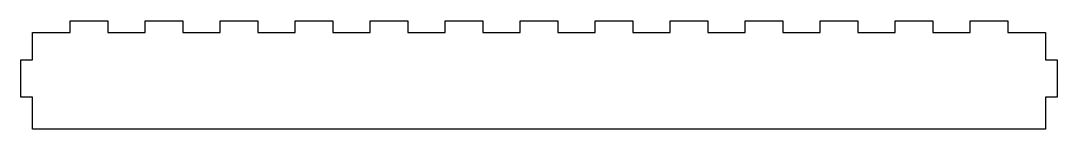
# Model space of a CAD drawing. Header units: millimetres. Extents: x -437 to 5, y 274 to 321.
import ezdxf

# ---------------------------------------------------------------- set-up
doc = ezdxf.new("R2010")
doc.units = ezdxf.units.MM
doc.layers.get('0').update_dxf_attribs({"linetype": 'CONTINUOUS'})

msp = doc.modelspace()

# ---------------------------------------------------------------- linework, layer by layer
msp.add_lwpolyline([(0, 274.25), (-432.25, 274.25), (-432.25, 287.95), (-437.25, 287.95), (-437.25, 303.95), (-432.25, 303.95), (-432.25, 315.57), (-416.12, 315.57), (-416.12, 320.57), (-400.12, 320.57), (-400.12, 315.57), (-384.12, 315.57), (-384.12, 320.57), (-368.12, 320.57), (-368.12, 315.57), (-352.12, 315.57), (-352.12, 320.57), (-336.12, 320.57), (-336.12, 315.57), (-320.12, 315.57), (-320.12, 320.57), (-304.12, 320.57), (-304.12, 315.57), (-288.12, 315.57), (-288.12, 320.57), (-272.12, 320.57), (-272.12, 315.57), (-256.12, 315.57), (-256.12, 320.57), (-240.12, 320.57), (-240.12, 315.57), (-224.12, 315.57), (-224.12, 320.57), (-208.12, 320.57), (-208.12, 315.57), (-192.13, 315.57), (-192.13, 320.57), (-176.12, 320.57), (-176.12, 315.57), (-160.13, 315.57), (-160.13, 320.57), (-144.12, 320.57), (-144.12, 315.57), (-128.13, 315.57), (-128.13, 320.57), (-112.13, 320.57), (-112.13, 315.57), (-96.13, 315.57), (-96.13, 320.57), (-80.13, 320.57), (-80.13, 315.57), (-64.13, 315.57), (-64.13, 320.57), (-48.13, 320.57), (-48.13, 315.57), (-32.13, 315.57), (-32.13, 320.57), (-16.13, 320.57), (-16.13, 315.57), (0, 315.57), (0, 303.95), (5, 303.95), (5, 287.95), (0, 287.95)], close=True)

doc.saveas('drawing.dxf')
